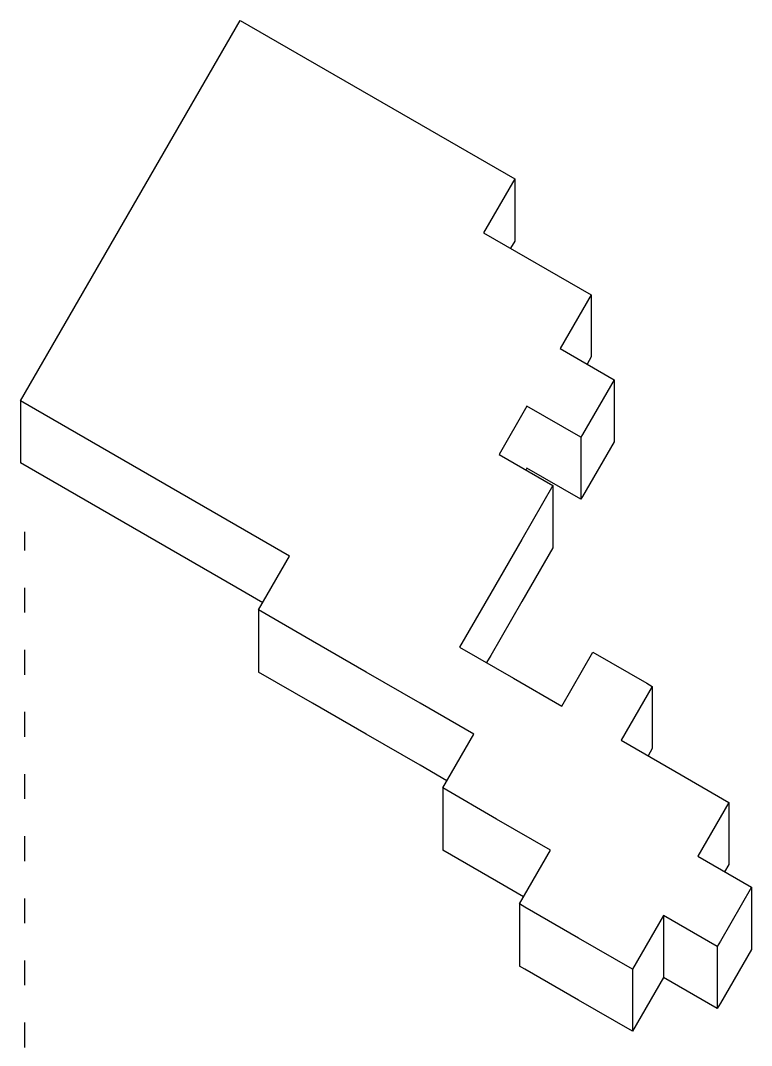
# Model space of a CAD drawing. Header units: metres. Extents: x 1950 to 2882, y 2050 to 2715.
# Drawn here: x 1985.45 to 2020.73, y 2476.62 to 2526.11 of the extents above; entities that cross this region are included whole.
import ezdxf

# ---------------------------------------------------------------- set-up
doc = ezdxf.new("R2010")
doc.units = ezdxf.units.M
doc.linetypes.add('ACAD_ISO03W100', pattern=[30, 12, -18])
doc.layers.add('CONTEXT', color=250, linetype='Continuous')
doc.layers.add('lineass', color=250, linetype='ACAD_ISO03W100', transparency=0.5)

msp = doc.modelspace()

# ---------------------------------------------------------------- linework, layer by layer
at = {"layer": 'CONTEXT'}
for p, q in [((2009.303, 2518.462), (2009.303, 2515.462)), ((2013, 2512.864), (2013, 2509.864)), ((2014.098, 2508.766), (2014.098, 2505.766)), ((1985.451, 2507.748), (1985.451, 2504.748)), ((2012.496, 2505.991), (2012.496, 2502.991)), ((2011.146, 2503.652), (2011.146, 2500.652)), ((1996.941, 2497.65), (1996.941, 2494.65)), ((2015.94, 2493.956), (2015.94, 2490.956)), ((2005.834, 2489.052), (2005.834, 2486.052)), ((2019.636, 2488.358), (2019.636, 2485.358)), ((2020.734, 2484.26), (2020.734, 2481.26)), ((2009.53, 2483.454), (2009.53, 2480.454)), ((2016.486, 2482.902), (2016.486, 2479.902)), ((2019.084, 2481.402), (2019.084, 2478.402)), ((2014.986, 2480.304), (2014.986, 2477.304))]:
    msp.add_line(p, q, dxfattribs=at)
for points in [[(1996.053, 2526.112), (2009.303, 2518.462), (2007.803, 2515.864), (2013, 2512.864), (2011.5, 2510.266), (2014.098, 2508.766), (2012.571, 2506.121), (2012.496, 2505.991), (2009.897, 2507.491), (2008.547, 2505.152), (2011.146, 2503.652), (2009.646, 2501.054), (2008.146, 2498.456), (2006.646, 2495.858), (2009.244, 2494.358), (2011.582, 2493.008), (2013.082, 2495.606), (2015.68, 2494.106), (2015.94, 2493.956), (2014.44, 2491.358), (2017.038, 2489.858), (2019.636, 2488.358), (2018.136, 2485.76), (2020.734, 2484.26), (2019.234, 2481.662), (2019.084, 2481.402), (2016.486, 2482.902), (2014.986, 2480.304), (2012.388, 2481.804), (2009.79, 2483.304), (2009.53, 2483.454), (2011.03, 2486.052), (2008.432, 2487.552), (2005.834, 2489.052), (2007.334, 2491.65), (2004.736, 2493.15), (2002.138, 2494.65), (1999.54, 2496.15), (1996.941, 2497.65), (1998.441, 2500.248), (1995.843, 2501.748), (1985.451, 2507.748), (1996.053, 2526.112)], [(2009.303, 2515.462), (2009.102, 2515.114)], [(2013, 2509.864), (2012.799, 2509.516)], [(2014.098, 2505.766), (2012.571, 2503.121), (2012.496, 2502.991), (2009.897, 2504.491), (2009.846, 2504.402)], [(1997.142, 2497.998), (1995.843, 2498.748), (1985.451, 2504.748)], [(2011.146, 2500.652), (2009.646, 2498.054), (2008.146, 2495.456), (2007.945, 2495.108)], [(2006.035, 2489.4), (2004.736, 2490.15), (2002.138, 2491.65), (1999.54, 2493.15), (1996.941, 2494.65)], [(2015.94, 2490.956), (2015.739, 2490.608)], [(2009.731, 2483.802), (2008.432, 2484.552), (2005.834, 2486.052)], [(2019.636, 2485.358), (2019.435, 2485.01)], [(2020.734, 2481.26), (2019.234, 2478.662), (2019.084, 2478.402), (2016.486, 2479.902), (2014.986, 2477.304), (2012.388, 2478.804), (2009.79, 2480.304), (2009.53, 2480.454)]]:
    msp.add_lwpolyline(points, dxfattribs=at)
at = {"layer": 'lineass', "ltscale": 0.1}
msp.add_line((1985.663, 2461.524), (1985.663, 2501.419), dxfattribs=at)

doc.saveas('drawing.dxf')
